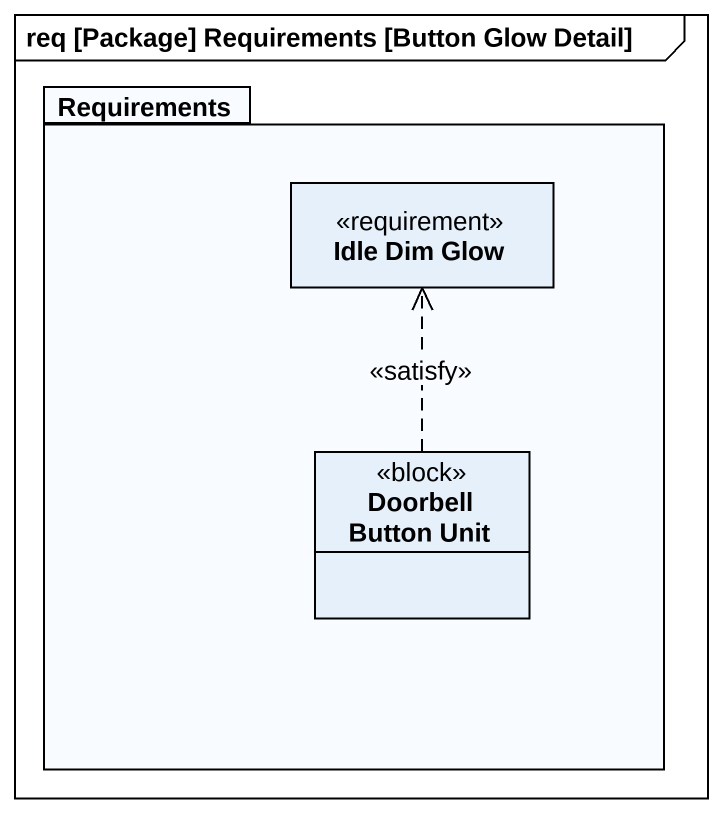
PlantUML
@startuml
mainframe req [Package] Requirements [Button Glow Detail]
hide circle
hide empty members
package Requirements {
  class "Idle Dim Glow" as Idle_Dim_Glow <<requirement>>
  class "Doorbell Button Unit" as Doorbell_Button_Unit <<block>>
}
Doorbell_Button_Unit .up.> Idle_Dim_Glow : <<satisfy>>
@enduml
